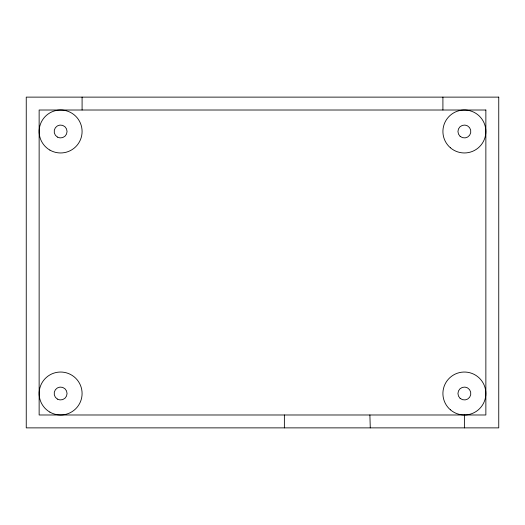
<?xml version="1.0" encoding="UTF-8"?>
<svg xmlns="http://www.w3.org/2000/svg" width="525" height="525" viewBox="0 0 525 525"><rect width="100%" height="100%" fill="white"/><g stroke="black" fill="none" stroke-linecap="round" stroke-linejoin="round"><path stroke-width="0.79" d="M369.889 414.986L370.276 427.875M464.389 414.986L464.389 427.875M442.91 97.125L442.91 110.014M284.373 414.986L284.373 427.875M82.09 97.125L82.09 110.014M498.75 97.125L26.25 97.125L26.25 427.875L498.75 427.875L498.75 97.125M485.861 110.014L39.139 110.014L39.139 414.986L485.861 414.986L485.861 110.014M450.371 147.761A21.479 21.479 0 0 0 485.487 135.489A21.479 21.479 0 0 0 457.301 111.215A21.479 21.479 0 0 0 450.371 147.761M49.875 412.112A21.479 21.479 0 0 0 82.09 393.514A21.479 21.479 0 0 0 49.875 374.909A21.479 21.479 0 0 0 49.875 412.112M450.371 409.789A21.479 21.479 0 0 0 485.487 397.51A21.479 21.479 0 0 0 457.301 373.236A21.479 21.479 0 0 0 450.371 409.789M49.875 150.091A21.479 21.479 0 0 0 82.09 131.486A21.479 21.479 0 0 0 49.875 112.888A21.479 21.479 0 0 0 49.875 150.091M57.389 137.071A6.444 6.444 0 0 0 67.056 131.486A6.444 6.444 0 0 0 57.389 125.908A6.444 6.444 0 0 0 57.389 137.071M460.136 136.336A6.444 6.444 0 0 0 470.708 132.746A6.444 6.444 0 0 0 462.315 125.39A6.444 6.444 0 0 0 460.136 136.336M460.136 398.357A6.444 6.444 0 0 0 470.708 394.767A6.444 6.444 0 0 0 462.315 387.411A6.444 6.444 0 0 0 460.136 398.357M57.389 399.092A6.444 6.444 0 0 0 67.056 393.514A6.444 6.444 0 0 0 57.389 387.929A6.444 6.444 0 0 0 57.389 399.092"/></g></svg>
